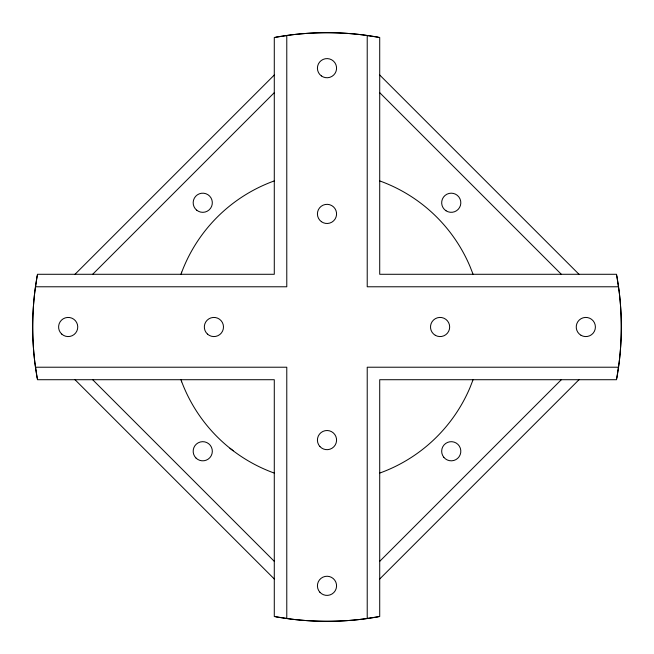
<?xml version="1.0" encoding="UTF-8"?>
<svg xmlns="http://www.w3.org/2000/svg" width="654" height="654" viewBox="0 0 654 654"><rect width="100%" height="100%" fill="white"/><g stroke="black" fill="none" stroke-linecap="round" stroke-linejoin="round"><path stroke-width="0.98" d="M37.172 275.898L34.891 291.136A294.398 294.398 0 0 0 34.891 362.864L37.466 379.712L274.288 379.712L274.288 616.534L291.136 619.109A294.398 294.398 0 0 0 362.864 619.109L379.712 616.534L379.712 379.712L616.534 379.712L619.109 362.864A294.398 294.398 0 0 0 619.109 291.136L616.534 274.288L379.712 274.288L379.712 37.466L362.864 34.891A294.398 294.398 0 0 0 291.136 34.891L274.288 37.466L274.288 274.288L37.466 274.288L37.172 275.898A294.913 294.913 0 0 0 35.561 286.043A294.153 294.153 0 0 0 34.899 362.864A294.913 294.913 0 0 0 37.172 378.102M473.087 379.712L469.989 387.634A155.284 155.284 0 0 1 382.819 471.926L379.712 473.079M180.921 274.288L181.698 272.146M75.006 274.288L274.288 75.006M92.672 274.288L274.288 92.672M379.712 561.328L561.328 379.712M379.712 578.994L578.994 379.712M274.288 180.921L273.119 181.33A155.153 155.153 0 0 0 254.185 189.815A155.121 155.121 0 0 0 233.208 203.206A155.284 155.284 0 0 0 181.747 272.154M35.471 286.779L286.779 286.779L286.779 35.471M618.529 286.779L367.221 286.779L367.221 35.471M35.471 367.221L286.779 367.221L286.779 618.529M618.529 367.221L367.221 367.221L367.221 618.529M274.288 473.079L273.119 472.67A155.153 155.153 0 0 1 254.185 464.185A155.121 155.121 0 0 1 229.93 448.243M379.712 180.921L382.819 182.065A155.284 155.284 0 0 1 469.981 266.399L473.087 274.288M379.712 75.006L578.994 274.288M379.712 92.672L561.328 274.288M92.672 379.712L274.288 561.328M75.006 379.712L274.288 578.994M180.921 379.712L181.698 381.854M275.898 37.172A294.913 294.913 0 0 1 291.136 34.891A294.153 294.153 0 0 1 367.957 35.569A294.913 294.913 0 0 1 378.102 37.172M233.233 450.786A155.284 155.284 0 0 1 181.747 381.871M616.828 275.898A294.913 294.913 0 0 1 619.109 291.136A294.153 294.153 0 0 1 619.101 362.864A294.913 294.913 0 0 1 616.828 378.102M378.102 616.828A294.913 294.913 0 0 1 362.864 619.109A294.153 294.153 0 0 1 286.043 618.431A294.913 294.913 0 0 1 275.898 616.828M319.88 446.502A9.573 9.573 0 0 0 336.107 443.052A9.573 9.573 0 0 0 325.005 430.724A9.573 9.573 0 0 0 319.88 446.502M321.367 75.921A9.573 9.573 0 0 0 336.524 69.177A9.573 9.573 0 0 0 323.109 59.424A9.573 9.573 0 0 0 321.367 75.921M446.036 210.784A9.573 9.573 0 0 0 460.808 203.255A9.573 9.573 0 0 0 446.903 194.222A9.573 9.573 0 0 0 446.036 210.784M207.506 334.12A9.573 9.573 0 0 0 223.276 328.995A9.573 9.573 0 0 0 210.948 317.893A9.573 9.573 0 0 0 207.506 334.12M61.77 334.12A9.573 9.573 0 0 0 77.54 328.995A9.573 9.573 0 0 0 65.22 317.893A9.573 9.573 0 0 0 61.77 334.12M435.302 335.298A9.573 9.573 0 0 0 449.666 327A9.573 9.573 0 0 0 435.302 318.702A9.573 9.573 0 0 0 435.302 335.298M581.038 335.298A9.573 9.573 0 0 0 595.402 327A9.573 9.573 0 0 0 581.038 318.702A9.573 9.573 0 0 0 581.038 335.298M443.804 457.277A9.573 9.573 0 0 0 460.187 454.677A9.573 9.573 0 0 0 449.748 441.793A9.573 9.573 0 0 0 443.804 457.277M195.979 458.021A9.573 9.573 0 0 0 212.002 453.729A9.573 9.573 0 0 0 200.271 441.998A9.573 9.573 0 0 0 195.979 458.021M319.88 592.23A9.573 9.573 0 0 0 336.107 588.78A9.573 9.573 0 0 0 325.005 576.46A9.573 9.573 0 0 0 319.88 592.23M196.723 210.196A9.573 9.573 0 0 0 212.207 204.252A9.573 9.573 0 0 0 199.323 193.813A9.573 9.573 0 0 0 196.723 210.196M321.367 221.657A9.573 9.573 0 0 0 336.524 214.913A9.573 9.573 0 0 0 323.109 205.16A9.573 9.573 0 0 0 321.367 221.657"/></g></svg>
